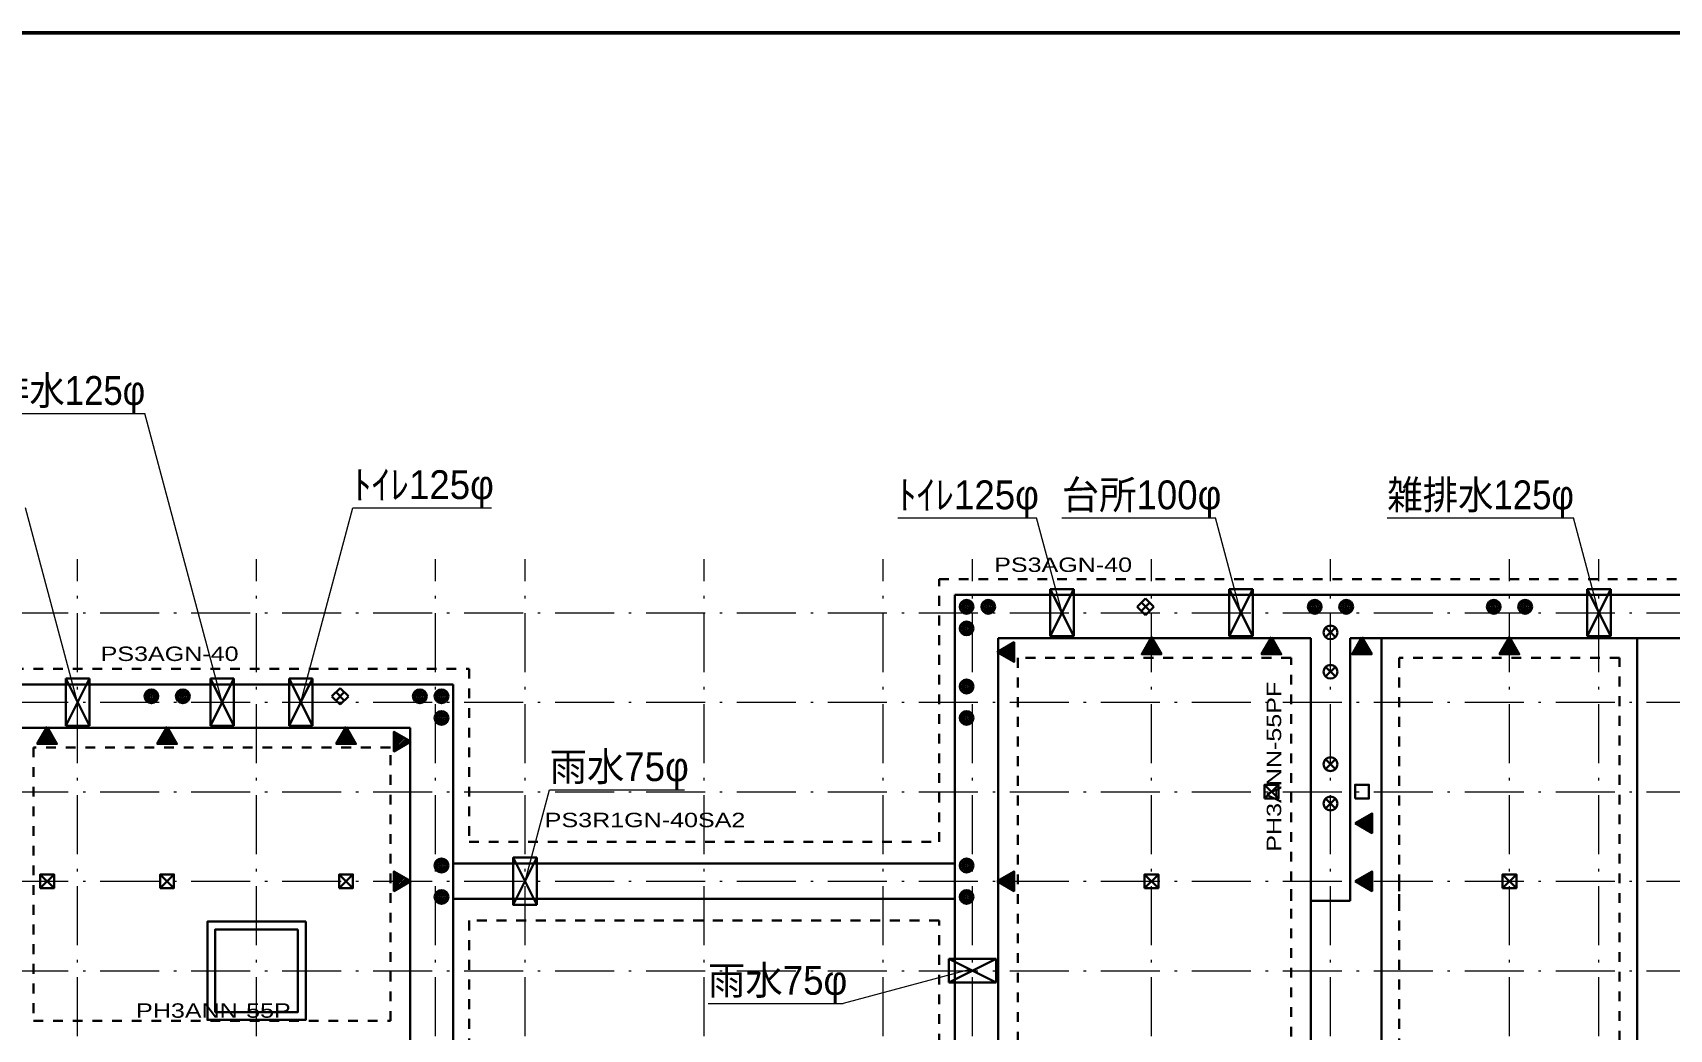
# Model space of a CAD drawing. Units: millimetres at full size, sheet at 1:50. Extents: x -14288 to 14412, y -10089 to 9986.
# Drawn here: x -1200 to 7121, y 4920 to 9986 of the extents above; entities that cross this region are included whole.
import ezdxf
from ezdxf.enums import TextEntityAlignment as Align

# ---------------------------------------------------------------- set-up
doc = ezdxf.new("R2010")
doc.units = ezdxf.units.MM
doc.header["$LTSCALE"] = 50
doc.linetypes.add('DASHED_DOTTED', pattern=[9.25, 6, -1.5, 0.25, -1.5])
doc.linetypes.add('USER2', pattern=[4, 1, -1, 1, -1])
for name, color, linetype, lineweight in [('2-2_スリーブ(給排水)', 1, 'Continuous', 30), ('2-8_図枠', 251, 'Continuous', 50), ('2-C_基礎躯体(最終伏図)', 251, 'Continuous', 30), ('3-0_文字(スリーブ)', 230, 'Continuous', 18), ('F-0', 9, 'DASHED_DOTTED', 18)]:
    doc.layers.add(name, color=color, linetype=linetype, lineweight=lineweight)
doc.styles.add('bigfont', font='')
doc.styles.add('HGｺﾞｼｯｸM', font='')
doc.styles.get('bigfont').set_extended_font_data('bigfont')
doc.styles.get('HGｺﾞｼｯｸM').set_extended_font_data('HGｺﾞｼｯｸM')

msp = doc.modelspace()

# ---------------------------------------------------------------- linework, layer by layer
at = {"layer": '2-2_スリーブ(給排水)'}
for p, q in [((3973.54, 7157.6), (4093.54, 7157.6)), ((3973.54, 6917.6), (4093.54, 7157.6)), ((3973.54, 7157.6), (4093.54, 6917.6)), ((3973.54, 6917.6), (3973.54, 7157.6)), ((4093.54, 6917.6), (4093.54, 7157.6)), ((4883.54, 7157.6), (5003.54, 7157.6)), ((4883.54, 6917.6), (5003.54, 7157.6)), ((4883.54, 7157.6), (5003.54, 6917.6)), ((4883.54, 6917.6), (4883.54, 7157.6)), ((5003.54, 6917.6), (5003.54, 7157.6)), ((6703.54, 7157.6), (6823.54, 7157.6)), ((6703.54, 6917.6), (6823.54, 7157.6)), ((6703.54, 7157.6), (6823.54, 6917.6)), ((6703.54, 6917.6), (6703.54, 7157.6)), ((6823.54, 6917.6), (6823.54, 7157.6)), ((4093.54, 6917.6), (3973.54, 6917.6)), ((5003.54, 6917.6), (4883.54, 6917.6)), ((6823.54, 6917.6), (6703.54, 6917.6)), ((-1031.46, 6702.6), (-911.46, 6462.6)), ((-1031.46, 6462.6), (-911.46, 6702.6)), ((-1031.46, 6702.6), (-911.46, 6702.6)), ((-1031.46, 6462.6), (-1031.46, 6702.6)), ((-911.46, 6462.6), (-911.46, 6702.6)), ((-296.47, 6702.6), (-176.47, 6462.6)), ((-296.47, 6462.6), (-296.47, 6702.6)), ((-296.47, 6702.6), (-176.47, 6702.6)), ((-296.47, 6462.6), (-176.47, 6702.6)), ((-176.47, 6462.6), (-176.47, 6702.6)), ((103.53, 6702.6), (223.53, 6702.6)), ((103.53, 6462.6), (223.53, 6702.6)), ((103.53, 6702.6), (223.53, 6462.6)), ((103.53, 6462.6), (103.53, 6702.6)), ((223.53, 6462.6), (223.53, 6702.6)), ((-911.46, 6462.6), (-1031.46, 6462.6)), ((-176.47, 6462.6), (-296.47, 6462.6)), ((223.53, 6462.6), (103.53, 6462.6)), ((1243.54, 5552.6), (1363.54, 5792.6)), ((1243.54, 5792.6), (1363.54, 5792.6)), ((1363.54, 5552.6), (1363.54, 5792.6)), ((3458.54, 5157.6), (3698.54, 5277.6)), ((3698.54, 5157.6), (3458.54, 5277.6)), ((3698.54, 5277.6), (3458.54, 5277.6)), ((3458.54, 5157.6), (3458.54, 5277.6)), ((3698.54, 5277.6), (3698.54, 5157.6)), ((3698.54, 5157.6), (3458.54, 5157.6))]:
    msp.add_line(p, q, dxfattribs=at)
msp.add_lwpolyline([(1363.54, 5552.6), (1243.54, 5552.6), (1243.54, 5792.6)], close=True, dxfattribs=at)
at = {"layer": '2-8_図枠'}
for points in [[(-14287.6, -10088.71), (14412.4, -10088.71), (14412.4, 9985.69), (-14287.6, 9985.69)], [(14412.4, -10088.71), (14412.4, 9985.69), (-14287.6, 9985.69), (-14287.6, -10088.71)]]:
    msp.add_lwpolyline(points, close=True, dxfattribs=at)
at = {"layer": '2-C_基礎躯体(最終伏図)', "linetype": 'USER2'}
for p, q in [((3408.54, 5872.6), (3408.54, 7207.6)), ((3408.54, 7207.6), (8753.54, 7207.6)), ((1018.54, 6752.6), (1018.54, 5872.6)), ((3808.54, 6807.6), (3808.54, 2382.6)), ((5198.54, 6807.6), (3808.54, 6807.6)), ((5198.54, 5572.6), (5198.54, 6807.6)), ((6868.54, 6807.6), (5748.54, 6807.6)), ((5748.54, 6807.6), (5748.54, 5572.6)), ((6868.54, 4762.6), (6868.54, 6807.6)), ((-1196.46, 6352.6), (-1196.46, 4962.6)), ((618.54, 6352.6), (-1196.46, 6352.6)), ((618.54, 4962.6), (618.54, 6352.6)), ((1018.54, 5872.6), (3408.54, 5872.6)), ((5198.54, 2382.6), (5198.54, 5672.6)), ((5748.54, 5672.6), (5748.54, 2382.6)), ((1018.54, 5472.6), (1018.54, 3147.6)), ((3408.54, 5472.6), (1018.54, 5472.6)), ((3408.54, 3147.6), (3408.54, 5472.6)), ((-1196.46, 4962.6), (618.54, 4962.6))]:
    msp.add_line(p, q, dxfattribs=at)
at = {"layer": '2-C_基礎躯体(最終伏図)'}
for p, q in [((3488.53, 7127.6), (8673.53, 7127.6)), ((3488.53, 302.6), (3488.53, 7127.6)), ((4416.32, 7067.81), (4458.32, 7109.81)), ((4437.53, 7046.6), (4479.53, 7088.6)), ((4479.53, 7046.6), (4437.53, 7088.6)), ((4500.75, 7067.81), (4458.75, 7109.81)), ((4458.32, 7025.38), (4416.32, 7067.38)), ((4458.75, 7025.38), (4500.75, 7067.38)), ((5298.53, 6907.6), (3708.53, 6907.6)), ((3708.53, 6907.6), (3708.53, 312.6)), ((5298.53, 5572.6), (5298.53, 6907.6)), ((5373.79, 6912.85), (5423.28, 6962.34)), ((5423.28, 6912.85), (5373.79, 6962.34)), ((5498.53, 6907.6), (5498.53, 5572.6)), ((8453.53, 6907.6), (5498.53, 6907.6)), ((5658.53, 6907.6), (5658.53, 5572.6)), ((6958.53, 4762.6), (6958.53, 6907.6)), ((3710.97, 6833.3), (3731.29, 6853.62)), ((3719.94, 6828.12), (3764.76, 6872.94)), ((3728.9, 6822.95), (3790.14, 6884.18)), ((3737.87, 6817.77), (3790.14, 6870.04)), ((3746.84, 6812.6), (3790.14, 6855.9)), ((3755.8, 6807.42), (3790.14, 6841.75)), ((3764.77, 6802.24), (3790.14, 6827.61)), ((4441.95, 6825.99), (4503.18, 6887.23)), ((4453.19, 6851.37), (4498.01, 6896.19)), ((4456.09, 6825.99), (4508.36, 6878.26)), ((4470.23, 6825.99), (4513.53, 6869.29)), ((4472.51, 6884.84), (4492.83, 6905.16)), ((4484.38, 6825.99), (4518.71, 6860.33)), ((4498.52, 6825.99), (4523.89, 6851.36)), ((4512.66, 6825.99), (4529.06, 6842.4)), ((4526.8, 6825.99), (4534.24, 6833.43)), ((5051.95, 6825.99), (5113.18, 6887.23)), ((5063.19, 6851.37), (5108.01, 6896.19)), ((5066.09, 6825.99), (5118.36, 6878.26)), ((5080.23, 6825.99), (5123.53, 6869.29)), ((5082.51, 6884.84), (5102.83, 6905.16)), ((5094.38, 6825.99), (5128.71, 6860.33)), ((5108.52, 6825.99), (5133.89, 6851.36)), ((5122.66, 6825.99), (5139.06, 6842.4)), ((5136.8, 6825.99), (5144.24, 6833.43)), ((5511.95, 6825.99), (5573.18, 6887.23)), ((5523.19, 6851.37), (5568.01, 6896.19)), ((5526.09, 6825.99), (5578.36, 6878.26)), ((5540.23, 6825.99), (5583.53, 6869.29)), ((5542.51, 6884.84), (5562.83, 6905.16)), ((5554.38, 6825.99), (5588.71, 6860.33)), ((5568.52, 6825.99), (5593.89, 6851.36)), ((5582.66, 6825.99), (5599.06, 6842.4)), ((5596.8, 6825.99), (5604.24, 6833.43)), ((6261.95, 6825.99), (6323.18, 6887.23)), ((6273.19, 6851.37), (6318.01, 6896.19)), ((6276.09, 6825.99), (6328.36, 6878.26)), ((6290.23, 6825.99), (6333.53, 6869.29)), ((6292.51, 6884.84), (6312.83, 6905.16)), ((6304.38, 6825.99), (6338.71, 6860.33)), ((6318.52, 6825.99), (6343.89, 6851.36)), ((6332.66, 6825.99), (6349.06, 6842.4)), ((6346.8, 6825.99), (6354.24, 6833.43)), ((3773.73, 6797.07), (3790.14, 6813.47)), ((3782.7, 6791.89), (3790.14, 6799.33)), ((5373.79, 6712.85), (5423.28, 6762.34)), ((5423.28, 6712.85), (5373.79, 6762.34)), ((-1516.47, 6672.6), (938.53, 6672.6)), ((938.53, 6672.6), (938.53, 302.6)), ((321.32, 6612.81), (363.32, 6654.81)), ((363.32, 6570.38), (321.32, 6612.38)), ((342.53, 6591.6), (384.53, 6633.6)), ((384.53, 6591.6), (342.53, 6633.6)), ((405.75, 6612.81), (363.75, 6654.81)), ((363.75, 6570.38), (405.75, 6612.38)), ((718.53, 6452.6), (-1296.47, 6452.6)), ((-1173.05, 6370.99), (-1111.82, 6432.23)), ((-1161.81, 6396.37), (-1116.99, 6441.19)), ((-1158.91, 6370.99), (-1106.64, 6423.26)), ((-1144.77, 6370.99), (-1101.47, 6414.29)), ((-1142.49, 6429.84), (-1122.17, 6450.16)), ((-563.05, 6370.99), (-501.82, 6432.23)), ((-551.81, 6396.37), (-506.99, 6441.19)), ((-548.91, 6370.99), (-496.64, 6423.26)), ((-534.77, 6370.99), (-491.47, 6414.29)), ((-532.49, 6429.84), (-512.17, 6450.16)), ((346.95, 6370.99), (408.18, 6432.23)), ((358.19, 6396.37), (403.01, 6441.19)), ((361.09, 6370.99), (413.36, 6423.26)), ((375.23, 6370.99), (418.53, 6414.29)), ((377.51, 6429.84), (397.83, 6450.16)), ((636.93, 6420.86), (644.37, 6428.3)), ((636.93, 6406.72), (653.34, 6423.12)), ((636.93, 6392.58), (662.3, 6417.95)), ((636.93, 6378.44), (671.27, 6412.77)), ((636.93, 6364.29), (680.23, 6407.6)), ((718.53, 312.6), (718.53, 6452.6)), ((-1130.62, 6370.99), (-1096.29, 6405.33)), ((-1116.48, 6370.99), (-1091.11, 6396.36)), ((-1102.34, 6370.99), (-1085.94, 6387.4)), ((-1088.2, 6370.99), (-1080.76, 6378.43)), ((-520.62, 6370.99), (-486.29, 6405.33)), ((-506.48, 6370.99), (-481.11, 6396.36)), ((-492.34, 6370.99), (-475.94, 6387.4)), ((-478.2, 6370.99), (-470.76, 6378.43)), ((389.38, 6370.99), (423.71, 6405.33)), ((403.52, 6370.99), (428.89, 6396.36)), ((417.66, 6370.99), (434.06, 6387.4)), ((431.8, 6370.99), (439.24, 6378.43)), ((636.93, 6350.15), (689.2, 6402.42)), ((636.93, 6336.01), (698.17, 6397.24)), ((662.31, 6347.25), (707.13, 6392.07)), ((695.78, 6366.57), (716.1, 6386.89)), ((5373.79, 6242.85), (5423.28, 6292.34)), ((5423.28, 6242.85), (5373.79, 6292.34)), ((5063.53, 6092.6), (5133.53, 6162.6)), ((5133.53, 6092.6), (5063.53, 6162.6)), ((5373.79, 6042.85), (5423.28, 6092.34)), ((5423.28, 6042.85), (5373.79, 6092.34)), ((5539.94, 5958.12), (5584.76, 6002.94)), ((5548.9, 5952.95), (5610.14, 6014.18)), ((5557.87, 5947.77), (5610.14, 6000.04)), ((5530.97, 5963.3), (5551.29, 5983.62)), ((5566.84, 5942.6), (5610.14, 5985.9)), ((5575.8, 5937.42), (5610.14, 5971.75)), ((5584.77, 5932.24), (5610.14, 5957.61)), ((5593.73, 5927.07), (5610.14, 5943.47)), ((5602.7, 5921.89), (5610.14, 5929.33)), ((938.53, 5762.6), (3488.53, 5762.6)), ((-1161.47, 5637.6), (-1091.47, 5707.6)), ((-1091.47, 5637.6), (-1161.47, 5707.6)), ((-551.47, 5637.6), (-481.47, 5707.6)), ((-481.47, 5637.6), (-551.47, 5707.6)), ((358.53, 5637.6), (428.53, 5707.6)), ((428.53, 5637.6), (358.53, 5707.6)), ((636.93, 5710.86), (644.37, 5718.3)), ((636.93, 5696.72), (653.34, 5713.12)), ((636.93, 5682.58), (662.3, 5707.95)), ((636.93, 5668.44), (671.27, 5702.77)), ((636.93, 5654.29), (680.23, 5697.6)), ((636.93, 5640.15), (689.2, 5692.42)), ((636.93, 5626.01), (698.17, 5687.24)), ((662.31, 5637.25), (707.13, 5682.07)), ((695.78, 5656.57), (716.1, 5676.89)), ((3710.97, 5668.3), (3731.29, 5688.62)), ((3719.94, 5663.12), (3764.76, 5707.94)), ((3728.9, 5657.95), (3790.14, 5719.18)), ((3737.87, 5652.77), (3790.14, 5705.04)), ((3746.84, 5647.6), (3790.14, 5690.9)), ((3755.8, 5642.42), (3790.14, 5676.75)), ((3764.77, 5637.24), (3790.14, 5662.61)), ((4453.53, 5637.6), (4523.53, 5707.6)), ((4523.53, 5637.6), (4453.53, 5707.6)), ((5530.97, 5668.3), (5551.29, 5688.62)), ((5539.94, 5663.12), (5584.76, 5707.94)), ((5548.9, 5657.95), (5610.14, 5719.18)), ((5557.87, 5652.77), (5610.14, 5705.04)), ((5566.84, 5647.6), (5610.14, 5690.9)), ((5575.8, 5642.42), (5610.14, 5676.75)), ((5584.77, 5637.24), (5610.14, 5662.61)), ((5658.53, 5672.6), (5658.53, 2292.6)), ((6273.53, 5637.6), (6343.53, 5707.6)), ((6343.53, 5637.6), (6273.53, 5707.6)), ((3488.53, 5582.6), (938.53, 5582.6)), ((3773.73, 5632.07), (3790.14, 5648.47)), ((3782.7, 5626.89), (3790.14, 5634.33)), ((5593.73, 5632.07), (5610.14, 5648.47)), ((5602.7, 5626.89), (5610.14, 5634.33)), ((5298.53, 2292.6), (5298.53, 5572.6)), ((5498.53, 5572.6), (5298.53, 5572.6))]:
    msp.add_line(p, q, dxfattribs=at)
for points in [[(4488.53, 6912.6), (4438.53, 6825.99), (4538.53, 6825.99)], [(5098.53, 6912.6), (5048.53, 6825.99), (5148.53, 6825.99)], [(5558.53, 6912.6), (5508.53, 6825.99), (5608.53, 6825.99)], [(6308.53, 6912.6), (6258.53, 6825.99), (6358.53, 6825.99)], [(3703.53, 6837.6), (3790.14, 6787.6), (3790.14, 6887.6)], [(-1126.47, 6457.6), (-1176.47, 6370.99), (-1076.47, 6370.99)], [(-516.47, 6457.6), (-566.47, 6370.99), (-466.47, 6370.99)], [(393.53, 6457.6), (343.53, 6370.99), (443.53, 6370.99)], [(723.53, 6382.6), (636.93, 6432.6), (636.93, 6332.6)], [(5063.53, 6092.6), (5133.53, 6092.6), (5133.53, 6162.6), (5063.53, 6162.6)], [(5523.53, 6092.6), (5593.53, 6092.6), (5593.53, 6162.6), (5523.53, 6162.6)], [(5523.53, 5967.6), (5610.14, 5917.6), (5610.14, 6017.6)], [(-1161.47, 5637.6), (-1091.47, 5637.6), (-1091.47, 5707.6), (-1161.47, 5707.6)], [(-551.47, 5637.6), (-481.47, 5637.6), (-481.47, 5707.6), (-551.47, 5707.6)], [(358.53, 5637.6), (428.53, 5637.6), (428.53, 5707.6), (358.53, 5707.6)], [(723.53, 5672.6), (636.93, 5722.6), (636.93, 5622.6)], [(3703.53, 5672.6), (3790.14, 5622.6), (3790.14, 5722.6)], [(4453.53, 5637.6), (4523.53, 5637.6), (4523.53, 5707.6), (4453.53, 5707.6)], [(5523.53, 5672.6), (5610.14, 5622.6), (5610.14, 5722.6)], [(6273.53, 5637.6), (6343.53, 5637.6), (6343.53, 5707.6), (6273.53, 5707.6)], [(188.53, 5467.6), (-311.47, 5467.6), (-311.47, 4967.6), (188.53, 4967.6)], [(148.53, 5427.6), (-271.47, 5427.6), (-271.47, 5007.6), (148.53, 5007.6)]]:
    msp.add_lwpolyline(points, close=True, dxfattribs=at)
at = {"layer": '2-C_基礎躯体(最終伏図)', "linetype": 'USER2'}
msp.add_lwpolyline([(-1596.46, 6297.6), (-1596.46, 6752.6), (1018.54, 6752.6)], dxfattribs=at)
at = {"layer": '2-C_基礎躯体(最終伏図)'}
for centre, radius in [((3548.53, 7067.6), 35), ((3548.53, 7067.6), 25), ((3548.53, 7067.6), 15), ((3548.53, 7067.6), 5), ((3658.53, 7067.6), 35), ((3658.53, 7067.6), 25), ((3658.53, 7067.6), 15), ((3658.53, 7067.6), 5), ((5318.53, 7067.6), 35), ((5318.53, 7067.6), 25), ((5318.53, 7067.6), 15), ((5318.53, 7067.6), 5), ((5478.53, 7067.6), 35), ((5478.53, 7067.6), 25), ((5478.53, 7067.6), 15), ((5478.53, 7067.6), 5), ((6228.53, 7067.6), 35), ((6228.53, 7067.6), 25), ((6228.53, 7067.6), 15), ((6228.53, 7067.6), 5), ((6388.53, 7067.6), 35), ((6388.53, 7067.6), 25), ((6388.53, 7067.6), 15), ((6388.53, 7067.6), 5), ((3548.53, 6957.6), 35), ((3548.53, 6957.6), 25), ((3548.53, 6957.6), 15), ((3548.53, 6957.6), 5), ((5398.53, 6937.6), 35), ((5398.53, 6737.6), 35), ((3548.53, 6662.6), 35), ((3548.53, 6662.6), 25), ((3548.53, 6662.6), 15), ((3548.53, 6662.6), 5), ((-596.47, 6612.6), 35), ((-596.47, 6612.6), 25), ((-596.47, 6612.6), 15), ((-596.47, 6612.6), 5), ((-436.47, 6612.6), 35), ((-436.47, 6612.6), 25), ((-436.47, 6612.6), 15), ((-436.47, 6612.6), 5), ((768.53, 6612.6), 35), ((768.53, 6612.6), 25), ((768.53, 6612.6), 15), ((768.53, 6612.6), 5), ((878.53, 6612.6), 35), ((878.53, 6612.6), 25), ((878.53, 6612.6), 15), ((878.53, 6612.6), 5), ((878.53, 6502.6), 35), ((878.53, 6502.6), 25), ((878.53, 6502.6), 15), ((878.53, 6502.6), 5), ((3548.53, 6502.6), 35), ((3548.53, 6502.6), 25), ((3548.53, 6502.6), 15), ((3548.53, 6502.6), 5), ((5398.53, 6267.6), 35), ((5398.53, 6067.6), 35), ((878.53, 5752.6), 35), ((878.53, 5752.6), 25), ((878.53, 5752.6), 15), ((878.53, 5752.6), 5), ((3548.53, 5752.6), 35), ((3548.53, 5752.6), 25), ((3548.53, 5752.6), 15), ((3548.53, 5752.6), 5), ((878.53, 5592.6), 35), ((878.53, 5592.6), 25), ((878.53, 5592.6), 15), ((878.53, 5592.6), 5), ((3548.53, 5592.6), 35), ((3548.53, 5592.6), 25), ((3548.53, 5592.6), 15), ((3548.53, 5592.6), 5)]:
    msp.add_circle(centre, radius, dxfattribs=at)
at = {"layer": '3-0_文字(スリーブ)'}
for p, q in [((-1576.5, 8049.89), (-629.63, 8049.89)), ((-236.47, 6582.6), (-629.63, 8049.89)), ((-971.46, 6582.6), (-1236.34, 7571.12)), ((163.53, 6582.6), (428.41, 7571.12)), ((428.41, 7571.12), (1133.33, 7571.12)), ((3199.53, 7519.36), (3904.45, 7519.36)), ((4033.54, 7037.6), (3904.45, 7519.36)), ((4032.34, 7519.36), (4814.45, 7519.36)), ((4943.54, 7037.6), (4814.45, 7519.36)), ((5687.57, 7519.36), (6634.45, 7519.36)), ((6763.54, 7037.6), (6634.45, 7519.36)), ((1303.54, 5672.6), (1428.14, 6137.64)), ((1428.14, 6137.64), (2114.32, 6137.64)), ((3565.08, 5224.32), (2920.1, 5051.5)), ((2233.93, 5051.5), (2920.1, 5051.5))]:
    msp.add_line(p, q, dxfattribs=at)
at = {"layer": 'F-0'}
for p, q in [((-971.46, -4827.4), (-971.46, 7309.38)), ((-61.47, -4827.4), (-61.47, 7309.38)), ((848.53, -4827.4), (848.53, 7309.38)), ((1303.53, -4827.4), (1303.53, 7309.38)), ((2213.54, -4827.4), (2213.54, 7309.38)), ((3123.53, -4827.4), (3123.53, 7309.38)), ((3578.53, -4827.4), (3578.53, 7309.38)), ((4488.53, -4827.4), (4488.53, 7309.38)), ((5398.53, -4827.4), (5398.53, 7309.38)), ((6308.53, -4827.4), (6308.53, 7309.38)), ((6763.53, -4827.4), (6763.53, 7309.38)), ((-10106.46, 7037.6), (13188.12, 7037.6)), ((-10106.46, 6582.6), (13188.12, 6582.6)), ((-10106.46, 6127.59), (13188.12, 6127.59)), ((-10106.46, 5672.59), (13188.12, 5672.59)), ((-10106.46, 5217.59), (13188.12, 5217.59))]:
    msp.add_line(p, q, dxfattribs=at)

# ---------------------------------------------------------------- texts
at = {"layer": '2-C_基礎躯体(最終伏図)', "style": 'bigfont', "width": 1.3}
for s, p in [('PS3AGN-40', (3688.61, 7222.73)), ('PS3AGN-40', (-854.47, 6770.08)), ('PS3R1GN-40SA2', (1403.54, 5925.36)), ('PH3ANN-55P', (-674.1, 4956.57))]:
    msp.add_text(s, height=73.31, dxfattribs=at).set_placement(p, align=Align.BOTTOM_LEFT)
msp.add_text('PH3ANN-55PF', height=73.31, rotation=90, dxfattribs=at).set_placement((5169.82, 5822.59), align=Align.BOTTOM_LEFT)
at = {"layer": '3-0_文字(スリーブ)', "style": 'HGｺﾞｼｯｸM'}
for s, width, p in [('雑排水125φ', 0.9, (-1576.5, 8049.89)), ('ﾄｲﾚ125φ', 0.95, (428.41, 7571.12)), ('ﾄｲﾚ125φ', 0.95, (3199.53, 7519.36)), ('台所100φ', 0.95, (4032.34, 7519.36)), ('雑排水125φ', 0.9, (5687.57, 7519.36)), ('雨水75φ', 0.95, (1428.14, 6137.64)), ('雨水75φ', 0.95, (2233.93, 5051.5))]:
    msp.add_text(s, height=146.6, dxfattribs=dict(at, width=width)).set_placement(p, align=Align.BOTTOM_LEFT)

doc.saveas('drawing.dxf')
